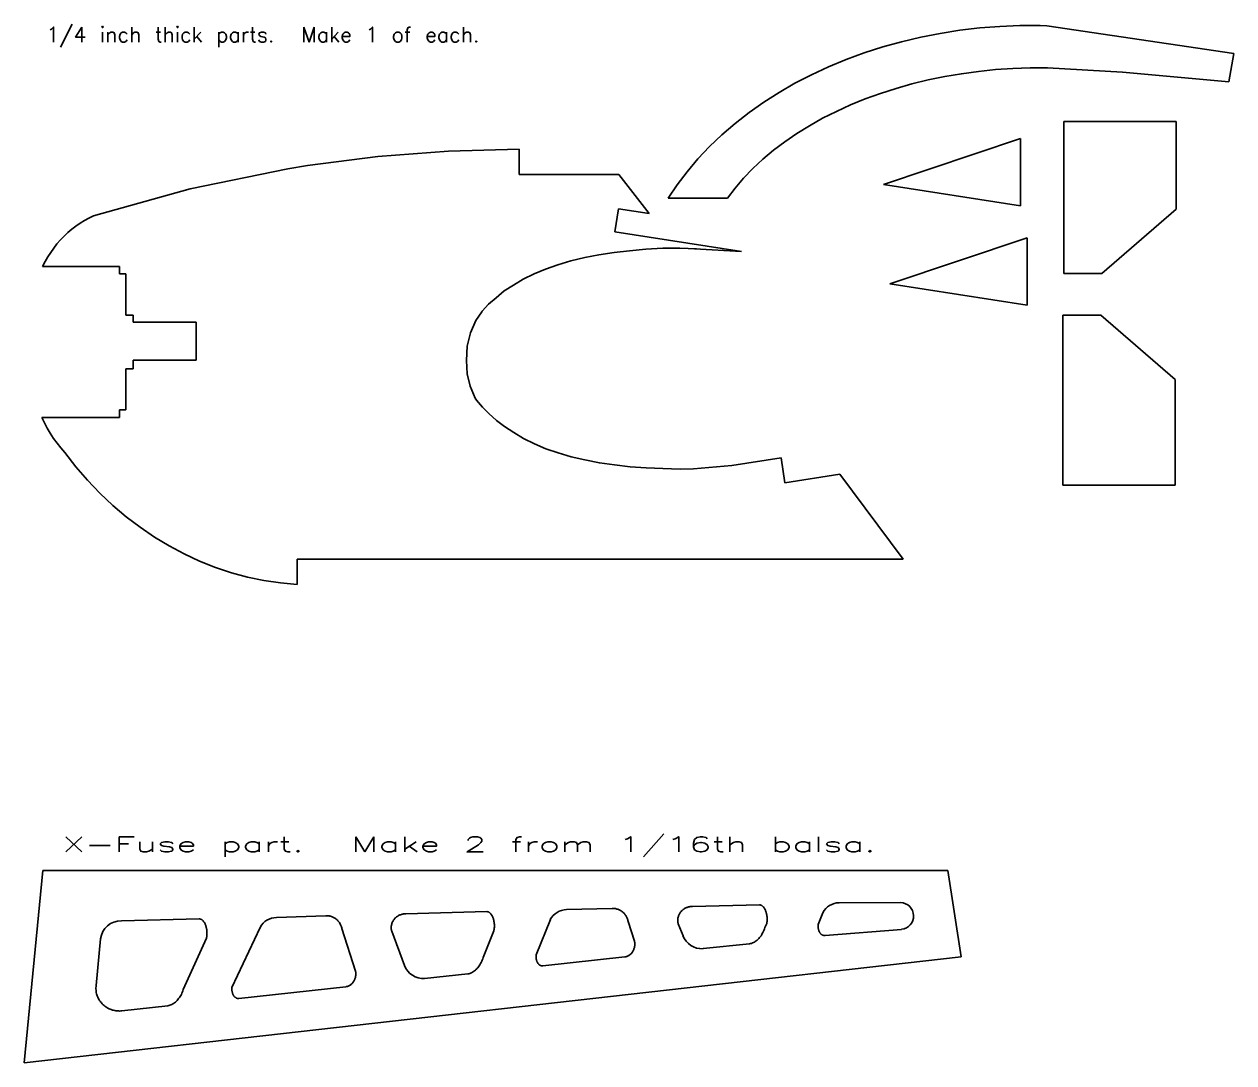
# Model space of a CAD drawing. Extents: x 0 to 60.8, y 0 to 23.
# Drawn here: x 31.27 to 43.29, y 11.88 to 22.2 of the extents above; entities that cross this region are included whole.
import ezdxf
from ezdxf.enums import TextEntityAlignment as Align

# ---------------------------------------------------------------- set-up
doc = ezdxf.new("R2010")
doc.units = 0
doc.layers.get('0').update_dxf_attribs({"linetype": 'CONTINUOUS'})
doc.styles.add('_TCW_TXTSTY_1', font='TXT.SHX')
doc.styles.add('_TCW_TXTSTY_D', font='TXT.SHX', dxfattribs={"width": 1.47})

msp = doc.modelspace()

# ---------------------------------------------------------------- linework, layer by layer
at = {"color": 7, "linetype": 'CONTINUOUS'}
for p, q in [((41.364, 22.184, 0), (41.431, 22.18, 0)), ((41.431, 22.18, 0), (43.288, 21.904, 0)), ((43.239, 21.624, 0), (43.288, 21.904, 0)), ((41.437, 21.764, 0), (42.184, 21.719, 0)), ((42.184, 21.719, 0), (43.239, 21.624, 0)), ((42.717, 21.231, 0), (41.6, 21.231, 0)), ((41.6, 21.231, 0), (41.6, 19.72, 0)), ((42.717, 21.231, 0), (42.717, 20.36, 0)), ((41.168, 21.061, 0), (39.807, 20.603, 0)), ((41.168, 20.392, 0), (41.168, 21.061, 0)), ((36.187, 20.703, 0), (36.187, 20.953, 0)), ((36.187, 20.953, 0), (36.187, 20.953, 0)), ((36.187, 20.953, 0), (36.187, 20.953, 0)), ((36.187, 20.953, 0), (36.187, 20.953, 0)), ((36.187, 20.953, 0), (36.187, 20.953, 0)), ((33.889, 20.76, 0), (34.086, 20.792, 0)), ((36.187, 20.703, 0), (37.179, 20.703, 0)), ((37.179, 20.703, 0), (37.481, 20.315, 0)), ((41.168, 20.392, 0), (39.807, 20.603, 0)), ((37.67, 20.467, 0), (38.257, 20.467, 0)), ((37.175, 20.362, 0), (37.139, 20.132, 0)), ((37.175, 20.362, 0), (37.481, 20.315, 0)), ((41.978, 19.72, 0), (42.717, 20.36, 0)), ((37.139, 20.132, 0), (38.398, 19.937, 0)), ((41.234, 20.075, 0), (39.872, 19.617, 0)), ((41.234, 19.406, 0), (41.234, 20.075, 0)), ((37.931, 19.964, 0), (38.398, 19.937, 0)), ((41.978, 19.72, 0), (41.6, 19.72, 0)), ((41.234, 19.406, 0), (39.872, 19.617, 0)), ((32.281, 19.305, 0), (32.353, 19.305, 0)), ((32.353, 19.305, 0), (32.353, 19.237, 0)), ((32.353, 19.237, 0), (32.978, 19.237, 0)), ((32.978, 19.237, 0), (32.978, 18.857, 0)), ((41.59, 19.305, 0), (41.59, 17.618, 0)), ((41.59, 19.305, 0), (41.968, 19.305, 0)), ((41.968, 19.305, 0), (42.707, 18.665, 0)), ((32.281, 18.773, 0), (32.353, 18.773, 0)), ((32.978, 18.857, 0), (32.353, 18.857, 0)), ((32.353, 18.857, 0), (32.353, 18.773, 0)), ((42.707, 18.665, 0), (42.707, 17.618, 0)), ((37.921, 17.779, 0), (38.302, 17.812, 0)), ((38.302, 17.812, 0), (38.791, 17.888, 0)), ((38.791, 17.888, 0), (38.829, 17.641, 0)), ((37.787, 17.776, 0), (37.921, 17.779, 0)), ((38.829, 17.641, 0), (39.374, 17.726, 0)), ((39.374, 17.726, 0), (40.002, 16.88, 0)), ((41.59, 17.618, 0), (42.707, 17.618, 0)), ((33.982, 16.63, 0), (33.982, 16.88, 0)), ((33.982, 16.88, 0), (40.002, 16.88, 0)), ((31.27, 11.877, 0), (31.455, 13.788, 0)), ((31.455, 13.788, 0), (40.447, 13.788, 0)), ((40.579, 12.931, 0), (40.447, 13.788, 0)), ((39.367, 13.467, 0), (39.979, 13.469, 0)), ((35.062, 13.358, 0), (35.866, 13.38, 0)), ((36.66, 13.399, 0), (37.113, 13.411, 0)), ((37.91, 13.431, 0), (38.576, 13.447, 0)), ((39.159, 13.251, 0), (39.204, 13.368, 0)), ((32.236, 13.287, 0), (33.01, 13.308, 0)), ((33.335, 12.626, 0), (33.615, 13.222, 0)), ((33.777, 13.321, 0), (34.269, 13.339, 0)), ((36.357, 12.949, 0), (36.498, 13.3, 0)), ((37.333, 13.085, 0), (37.271, 13.283, 0)), ((37.816, 13.14, 0), (37.769, 13.259, 0)), ((38.63, 13.223, 0), (38.647, 13.255, 0)), ((31.985, 12.646, 0), (32.029, 13.109, 0)), ((32.851, 12.607, 0), (33.081, 13.116, 0)), ((34.561, 12.789, 0), (34.427, 13.211, 0)), ((35.05, 12.844, 0), (34.922, 13.185, 0)), ((35.831, 12.924, 0), (35.937, 13.188, 0)), ((39.227, 13.142, 0), (39.988, 13.203, 0)), ((38.015, 13.012, 0), (38.476, 13.059, 0)), ((31.27, 11.877, 0), (40.579, 12.931, 0)), ((36.425, 12.84, 0), (37.237, 12.929, 0)), ((35.249, 12.716, 0), (35.677, 12.761, 0)), ((33.403, 12.518, 0), (34.465, 12.633, 0)), ((32.242, 12.394, 0), (32.697, 12.444, 0))]:
    msp.add_line(p, q, dxfattribs=at)
at = {"color": 7}
for p, q in [((31.454, 19.79, 0), (32.219, 19.79, 0)), ((32.219, 19.79, 0), (32.219, 19.715, 0)), ((32.219, 19.715, 0), (32.281, 19.715, 0)), ((32.281, 19.715, 0), (32.281, 19.305, 0)), ((32.281, 18.773, 0), (32.281, 18.365, 0)), ((31.446, 18.29, 0), (32.219, 18.29, 0)), ((32.219, 18.365, 0), (32.281, 18.365, 0)), ((32.219, 18.29, 0), (32.219, 18.365, 0))]:
    msp.add_line(p, q, dxfattribs=at)
at = {"color": 7, "linetype": 'CONTINUOUS', "flags": 128}
for points in [[(41.364, 22.184), (41.164, 22.183), (40.964, 22.174), (40.765, 22.159), (40.568, 22.136), (40.372, 22.105), (40.178, 22.067), (39.988, 22.022), (39.8, 21.97), (39.617, 21.911), (39.437, 21.845), (39.262, 21.773), (39.092, 21.694), (38.928, 21.609), (38.77, 21.518), (38.618, 21.421), (38.472, 21.318), (38.334, 21.21), (38.203, 21.097), (38.08, 20.98), (37.965, 20.857), (37.858, 20.731), (37.759, 20.601), (37.67, 20.467)], [(41.437, 21.764), (41.265, 21.763), (41.093, 21.757), (40.922, 21.745), (40.752, 21.727), (40.583, 21.704), (40.416, 21.676), (40.252, 21.642), (40.091, 21.603), (39.933, 21.558), (39.778, 21.508), (39.627, 21.454), (39.481, 21.394), (39.34, 21.33), (39.203, 21.261), (39.072, 21.187), (38.947, 21.11), (38.828, 21.028), (38.715, 20.943), (38.609, 20.854), (38.51, 20.762), (38.418, 20.667), (38.333, 20.568), (38.257, 20.467)], [(36.187, 20.953), (35.486, 20.935), (34.785, 20.881), (34.086, 20.792)], [(33.889, 20.76), (32.919, 20.561), (31.958, 20.292)], [(31.958, 20.292), (31.913, 20.27), (31.869, 20.246), (31.825, 20.22), (31.784, 20.191), (31.743, 20.159), (31.704, 20.126), (31.666, 20.09), (31.631, 20.053), (31.596, 20.013), (31.564, 19.972), (31.534, 19.929), (31.505, 19.884), (31.479, 19.838), (31.454, 19.79)], [(37.949, 19.964), (37.786, 19.971), (37.615, 19.971), (37.446, 19.96), (37.285, 19.946), (37.132, 19.928), (36.98, 19.904), (36.841, 19.878), (36.702, 19.846), (36.572, 19.804), (36.449, 19.764), (36.336, 19.715), (36.227, 19.662), (36.131, 19.605), (36.039, 19.548), (35.96, 19.478), (35.885, 19.414), (35.822, 19.346), (35.816, 19.339)], [(35.765, 18.461), (35.752, 18.482), (35.702, 18.599), (35.673, 18.722), (35.665, 18.855), (35.673, 18.998), (35.706, 19.131), (35.757, 19.254), (35.816, 19.339)], [(35.765, 18.461), (35.824, 18.391), (35.887, 18.327), (35.962, 18.259), (36.044, 18.198), (36.135, 18.138), (36.23, 18.079), (36.34, 18.028), (36.454, 17.977), (36.575, 17.938), (36.705, 17.899), (36.842, 17.868), (36.986, 17.837), (37.134, 17.818), (37.29, 17.8), (37.449, 17.788), (37.616, 17.782), (37.787, 17.776)], [(31.446, 18.29), (31.471, 18.236), (31.498, 18.183), (31.528, 18.132), (31.561, 18.081), (31.597, 18.033), (31.635, 17.986), (31.675, 17.941)], [(31.675, 17.941), (31.785, 17.799), (31.901, 17.665), (32.023, 17.537), (32.151, 17.416), (32.284, 17.303), (32.422, 17.198), (32.564, 17.101), (32.71, 17.013), (32.86, 16.933), (33.013, 16.862), (33.17, 16.8), (33.329, 16.747), (33.49, 16.704), (33.653, 16.67), (33.817, 16.645), (33.982, 16.63)], [(35.062, 13.358), (35.055, 13.358), (35.047, 13.357), (35.04, 13.356), (35.032, 13.355), (35.025, 13.353), (35.018, 13.351), (35.01, 13.349), (35.003, 13.346), (34.996, 13.343), (34.99, 13.34), (34.983, 13.336), (34.977, 13.332), (34.971, 13.327), (34.965, 13.323), (34.96, 13.318), (34.954, 13.313), (34.949, 13.307), (34.945, 13.301), (34.941, 13.295), (34.937, 13.289), (34.933, 13.283), (34.93, 13.277), (34.927, 13.27), (34.924, 13.263), (34.922, 13.256), (34.92, 13.249), (34.919, 13.242), (34.918, 13.235), (34.917, 13.228), (34.917, 13.221), (34.917, 13.214), (34.918, 13.206), (34.919, 13.199), (34.92, 13.192), (34.922, 13.185)], [(35.937, 13.188), (35.938, 13.195), (35.939, 13.202), (35.94, 13.209), (35.941, 13.216), (35.942, 13.224), (35.942, 13.231), (35.942, 13.238), (35.942, 13.246), (35.942, 13.253), (35.941, 13.26), (35.94, 13.267), (35.939, 13.274), (35.938, 13.281), (35.937, 13.288), (35.935, 13.295), (35.934, 13.302), (35.932, 13.308), (35.93, 13.314), (35.928, 13.32), (35.925, 13.326), (35.923, 13.332), (35.92, 13.337), (35.917, 13.342), (35.914, 13.347), (35.911, 13.352), (35.908, 13.356), (35.904, 13.36), (35.901, 13.363), (35.897, 13.367), (35.893, 13.37), (35.89, 13.372), (35.886, 13.374), (35.882, 13.376), (35.878, 13.378), (35.874, 13.379), (35.87, 13.38), (35.866, 13.38)], [(37.271, 13.283), (37.269, 13.291), (37.267, 13.299), (37.264, 13.306), (37.262, 13.314), (37.258, 13.321), (37.255, 13.328), (37.251, 13.335), (37.247, 13.342), (37.242, 13.348), (37.237, 13.355), (37.232, 13.361), (37.227, 13.366), (37.221, 13.372), (37.215, 13.377), (37.209, 13.382), (37.202, 13.386), (37.195, 13.39), (37.189, 13.394), (37.181, 13.398), (37.174, 13.401), (37.167, 13.403), (37.159, 13.405), (37.152, 13.407), (37.144, 13.409), (37.137, 13.41), (37.129, 13.41), (37.121, 13.411), (37.113, 13.411)], [(37.91, 13.431), (37.902, 13.431), (37.895, 13.431), (37.887, 13.43), (37.88, 13.428), (37.872, 13.427), (37.865, 13.425), (37.858, 13.422), (37.851, 13.42), (37.844, 13.416), (37.837, 13.413), (37.831, 13.409), (37.825, 13.405), (37.819, 13.401), (37.813, 13.396), (37.807, 13.391), (37.802, 13.386), (37.797, 13.381), (37.792, 13.375), (37.788, 13.369), (37.784, 13.363), (37.781, 13.357), (37.777, 13.35), (37.774, 13.343), (37.772, 13.337), (37.77, 13.33), (37.768, 13.323), (37.766, 13.316), (37.765, 13.309), (37.765, 13.301), (37.765, 13.294), (37.765, 13.287), (37.765, 13.28), (37.766, 13.273), (37.768, 13.266), (37.769, 13.259)], [(38.647, 13.255), (38.648, 13.262), (38.649, 13.269), (38.65, 13.276), (38.651, 13.283), (38.651, 13.291), (38.652, 13.298), (38.652, 13.305), (38.652, 13.312), (38.651, 13.32), (38.651, 13.327), (38.65, 13.334), (38.649, 13.341), (38.648, 13.348), (38.647, 13.355), (38.645, 13.362), (38.643, 13.369), (38.642, 13.375), (38.64, 13.381), (38.637, 13.387), (38.635, 13.393), (38.632, 13.399), (38.63, 13.404), (38.627, 13.409), (38.624, 13.414), (38.621, 13.419), (38.617, 13.423), (38.614, 13.427), (38.61, 13.43), (38.607, 13.434), (38.603, 13.437), (38.599, 13.439), (38.596, 13.441), (38.592, 13.443), (38.588, 13.445), (38.584, 13.446), (38.58, 13.447), (38.576, 13.447)], [(33.081, 13.116), (33.083, 13.123), (33.084, 13.13), (33.085, 13.137), (33.085, 13.144), (33.086, 13.151), (33.086, 13.158), (33.086, 13.166), (33.086, 13.173), (33.086, 13.18), (33.085, 13.187), (33.085, 13.195), (33.084, 13.202), (33.083, 13.209), (33.081, 13.216), (33.08, 13.222), (33.078, 13.229), (33.076, 13.235), (33.074, 13.242), (33.072, 13.248), (33.069, 13.254), (33.067, 13.259), (33.064, 13.265), (33.061, 13.27), (33.058, 13.274), (33.055, 13.279), (33.052, 13.283), (33.048, 13.287), (33.045, 13.291), (33.041, 13.294), (33.038, 13.297), (33.034, 13.3), (33.03, 13.302), (33.026, 13.304), (33.022, 13.305), (33.018, 13.306), (33.014, 13.307), (33.01, 13.308)], [(34.427, 13.211), (34.425, 13.219), (34.423, 13.227), (34.42, 13.235), (34.418, 13.242), (34.414, 13.249), (34.411, 13.257), (34.407, 13.263), (34.403, 13.27), (34.398, 13.277), (34.393, 13.283), (34.388, 13.289), (34.383, 13.295), (34.377, 13.3), (34.371, 13.305), (34.365, 13.31), (34.358, 13.315), (34.351, 13.319), (34.345, 13.322), (34.337, 13.326), (34.33, 13.329), (34.323, 13.331), (34.315, 13.334), (34.308, 13.336), (34.3, 13.337), (34.293, 13.338), (34.285, 13.339), (34.277, 13.339), (34.269, 13.339)], [(38.476, 13.059), (38.486, 13.062), (38.496, 13.064), (38.505, 13.068), (38.515, 13.072), (38.525, 13.077), (38.534, 13.083), (38.543, 13.089), (38.552, 13.096), (38.56, 13.104), (38.568, 13.112), (38.576, 13.121), (38.584, 13.13), (38.591, 13.14), (38.598, 13.151), (38.604, 13.162), (38.61, 13.173), (38.616, 13.185), (38.621, 13.197), (38.626, 13.21), (38.63, 13.223)], [(39.159, 13.251), (39.159, 13.246), (39.159, 13.242), (39.158, 13.237), (39.158, 13.232), (39.158, 13.227), (39.159, 13.223), (39.159, 13.218), (39.16, 13.213), (39.161, 13.208), (39.162, 13.204), (39.163, 13.199), (39.164, 13.195), (39.166, 13.191), (39.167, 13.187), (39.169, 13.183), (39.171, 13.179), (39.173, 13.175), (39.175, 13.171), (39.177, 13.168), (39.179, 13.165), (39.182, 13.162), (39.185, 13.159), (39.187, 13.156), (39.19, 13.154), (39.193, 13.151), (39.196, 13.149), (39.199, 13.148), (39.202, 13.146), (39.205, 13.145), (39.208, 13.144), (39.211, 13.143), (39.214, 13.142), (39.218, 13.142), (39.221, 13.142), (39.224, 13.142), (39.227, 13.142)], [(37.237, 12.929), (37.243, 12.93), (37.248, 12.931), (37.254, 12.933), (37.26, 12.935), (37.265, 12.937), (37.271, 12.939), (37.276, 12.942), (37.281, 12.945), (37.286, 12.949), (37.291, 12.953), (37.295, 12.957), (37.3, 12.961), (37.304, 12.965), (37.308, 12.97), (37.312, 12.975), (37.315, 12.98), (37.319, 12.985), (37.322, 12.991), (37.324, 12.997), (37.327, 13.003), (37.329, 13.009), (37.331, 13.015), (37.333, 13.021), (37.334, 13.027), (37.335, 13.034), (37.336, 13.04), (37.337, 13.046), (37.337, 13.053), (37.337, 13.059), (37.336, 13.066), (37.336, 13.072), (37.335, 13.079), (37.333, 13.085)], [(35.677, 12.761), (35.687, 12.763), (35.697, 12.766), (35.706, 12.769), (35.716, 12.773), (35.726, 12.778), (35.735, 12.784), (35.744, 12.79), (35.753, 12.797), (35.761, 12.805), (35.769, 12.813), (35.777, 12.822), (35.785, 12.831), (35.792, 12.841), (35.799, 12.852), (35.805, 12.863), (35.811, 12.874), (35.817, 12.886), (35.822, 12.898), (35.827, 12.911), (35.831, 12.924)], [(36.357, 12.949), (36.357, 12.944), (36.356, 12.94), (36.356, 12.935), (36.356, 12.93), (36.356, 12.925), (36.356, 12.921), (36.357, 12.916), (36.358, 12.911), (36.358, 12.906), (36.359, 12.902), (36.361, 12.897), (36.362, 12.893), (36.363, 12.889), (36.365, 12.885), (36.367, 12.881), (36.368, 12.877), (36.37, 12.873), (36.373, 12.869), (36.375, 12.866), (36.377, 12.863), (36.38, 12.86), (36.382, 12.857), (36.385, 12.854), (36.388, 12.852), (36.391, 12.849), (36.393, 12.847), (36.396, 12.846), (36.4, 12.844), (36.403, 12.843), (36.406, 12.842), (36.409, 12.841), (36.412, 12.84), (36.415, 12.84), (36.419, 12.84), (36.422, 12.84), (36.425, 12.84)], [(34.465, 12.633), (34.471, 12.634), (34.477, 12.635), (34.482, 12.637), (34.488, 12.639), (34.493, 12.641), (34.499, 12.643), (34.504, 12.646), (34.509, 12.649), (34.514, 12.653), (34.519, 12.657), (34.523, 12.661), (34.528, 12.665), (34.532, 12.669), (34.536, 12.674), (34.54, 12.679), (34.543, 12.684), (34.547, 12.69), (34.55, 12.695), (34.553, 12.701), (34.555, 12.707), (34.557, 12.713), (34.559, 12.719), (34.561, 12.725), (34.562, 12.731), (34.563, 12.738), (34.564, 12.744), (34.565, 12.751), (34.565, 12.757), (34.565, 12.764), (34.564, 12.77), (34.564, 12.777), (34.563, 12.783), (34.561, 12.789)], [(31.985, 12.646), (31.984, 12.634), (31.983, 12.622), (31.983, 12.611), (31.984, 12.599), (31.985, 12.587), (31.987, 12.576), (31.99, 12.564), (31.993, 12.553), (31.997, 12.542), (32.001, 12.531), (32.006, 12.52), (32.011, 12.51), (32.017, 12.5), (32.024, 12.49), (32.031, 12.481), (32.038, 12.472), (32.046, 12.463), (32.055, 12.455), (32.064, 12.447), (32.073, 12.439), (32.083, 12.432), (32.093, 12.426), (32.103, 12.42), (32.114, 12.415), (32.125, 12.41), (32.136, 12.406), (32.147, 12.402), (32.159, 12.399), (32.17, 12.396), (32.182, 12.395), (32.194, 12.393), (32.206, 12.393), (32.218, 12.392), (32.23, 12.393), (32.242, 12.394)], [(33.335, 12.626), (33.335, 12.622), (33.334, 12.617), (33.334, 12.612), (33.334, 12.607), (33.334, 12.603), (33.335, 12.598), (33.335, 12.593), (33.336, 12.588), (33.337, 12.584), (33.338, 12.579), (33.339, 12.575), (33.34, 12.57), (33.341, 12.566), (33.343, 12.562), (33.345, 12.558), (33.347, 12.554), (33.349, 12.55), (33.351, 12.547), (33.353, 12.543), (33.355, 12.54), (33.358, 12.537), (33.36, 12.534), (33.363, 12.531), (33.366, 12.529), (33.369, 12.527), (33.372, 12.525), (33.375, 12.523), (33.378, 12.521), (33.381, 12.52), (33.384, 12.519), (33.387, 12.518), (33.39, 12.518), (33.394, 12.517), (33.397, 12.517), (33.4, 12.517), (33.403, 12.518)], [(32.697, 12.444), (32.707, 12.446), (32.717, 12.449), (32.727, 12.452), (32.736, 12.457), (32.746, 12.462), (32.755, 12.467), (32.764, 12.474), (32.773, 12.481), (32.781, 12.488), (32.79, 12.496), (32.798, 12.505), (32.805, 12.515), (32.812, 12.525), (32.819, 12.535), (32.826, 12.546), (32.832, 12.557), (32.837, 12.569), (32.842, 12.582), (32.847, 12.594), (32.851, 12.607)]]:
    msp.add_lwpolyline(points, dxfattribs=at)
at = {"color": 7, "linetype": 'CONTINUOUS'}
for centre, radius, start, end in [((39.367, 13.284, 0), 0.183, 90, 152.6318), ((39.974, 13.336, 0), 0.133, -84.2894, 87.8789), ((36.66, 13.216, 0), 0.183, 90, 152.6318), ((32.228, 13.087, 0), 0.2, 87.6785, 173.5341), ((33.777, 13.138, 0), 0.183, 90, 152.6318), ((38.003, 13.212, 0), 0.201, -158.8658, -86.6553), ((35.237, 12.916, 0), 0.201, -158.8658, -86.6553)]:
    msp.add_arc(centre, radius, start, end, dxfattribs=at)

# ---------------------------------------------------------------- texts
at = {"color": 7, "linetype": 'CONTINUOUS', "style": '_TCW_TXTSTY_1'}
msp.add_text('1/4 inch thick parts.  Make 1 of each.', height=0.15, dxfattribs=at).set_placement((31.491, 22.168), align=Align.TOP_LEFT)
at = {"color": 7, "linetype": 'CONTINUOUS', "style": '_TCW_TXTSTY_D', "width": 1.47}
msp.add_text('X-Fuse part.  Make 2 from 1/16th balsa.', height=0.15, dxfattribs=at).set_placement((31.649, 13.973, 0), (39.73, 13.973, 0), align=Align.FIT)

doc.saveas('drawing.dxf')
